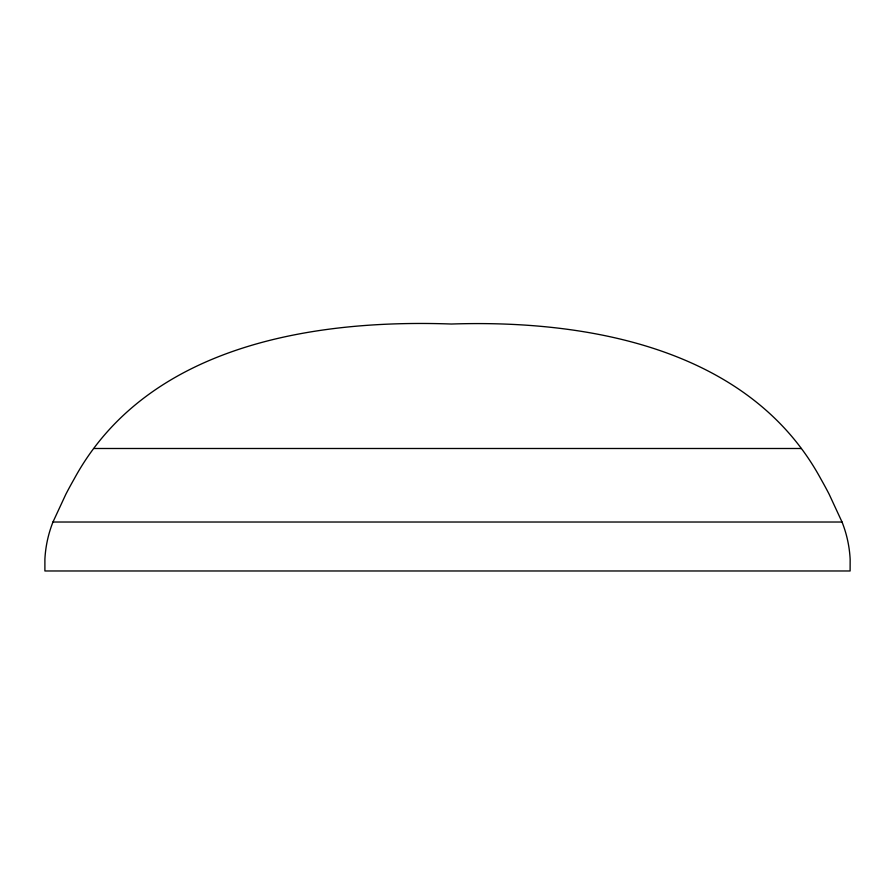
<?xml version="1.0" encoding="UTF-8"?>
<svg xmlns="http://www.w3.org/2000/svg" width="895" height="895" viewBox="0 0 895 895"><rect width="100%" height="100%" fill="white"/><g stroke="black" fill="none" stroke-linecap="round" stroke-linejoin="round"><path stroke-width="1.34" d="M52.962 522.02L65.906 494.141A438.874 438.874 0 0 1 74.128 479.038C146.713 345.392 313.205 319.045 451.427 324.024C587.377 319.526 749.92 348.144 820.905 479.038A438.942 438.942 0 0 1 829.106 494.141L842.038 522.02A117.525 117.525 0 0 1 850.149 559.241L850.105 570.976L44.895 570.976L44.895 559.241A117.525 117.525 0 0 1 52.973 522.02L842.038 522.02M93.997 448.496L800.868 448.496M800.522 448.496L801.204 448.496"/></g></svg>
